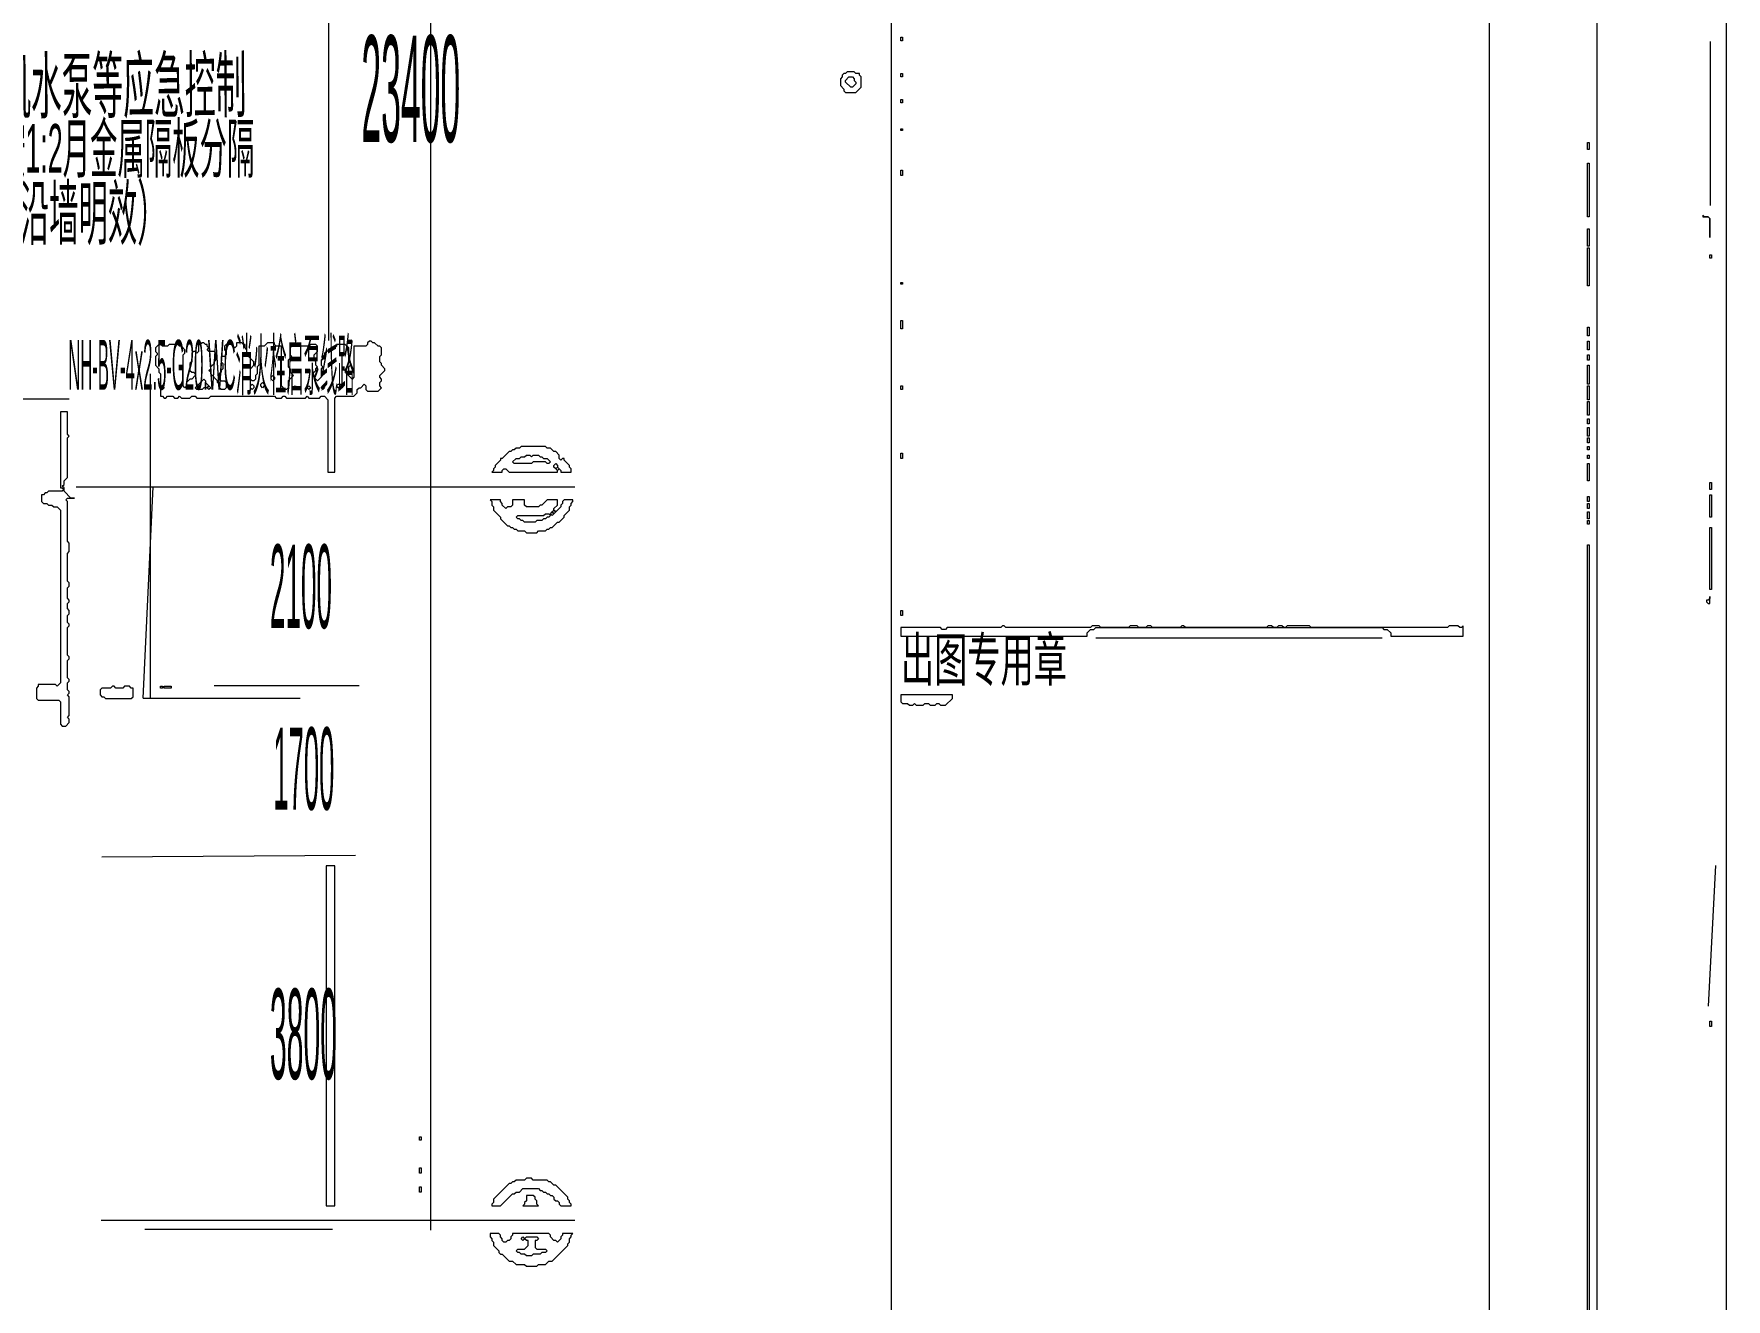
# Model space of a CAD drawing. Header units: millimetres. Extents: x 0 to 419, y 0 to 297.
# Drawn here: x 333 to 418.9, y 104.5 to 168.7 of the extents above; entities that cross this region are included whole.
import ezdxf

# ---------------------------------------------------------------- set-up
doc = ezdxf.new("R2010")
doc.units = ezdxf.units.MM
for name, color, linetype, lineweight in [('PAGE_001_OCR_TEXT', 6, 'CONTINUOUS', 0), ('PAGE_001_TRACE_CURVE', 6, 'CONTINUOUS', 0), ('PAGE_001_TRACE_STRAIGHT', 5, 'CONTINUOUS', 0), ('PAGE_001_TRACE_TEXT_SYMBOL', 6, 'CONTINUOUS', 0)]:
    doc.layers.add(name, color=color, linetype=linetype, lineweight=lineweight)
doc.styles.add('wqy-unicode', font='wqy-unicode')

msp = doc.modelspace()

# ---------------------------------------------------------------- linework, layer by layer
at = {"layer": 'PAGE_001_TRACE_CURVE', "color": 6}
for points in [[(334.359, 149.499), (334.359, 145.645), (334.446, 145.645), (334.534, 145.558), (334.446, 145.47), (333.746, 145.47), (333.658, 145.382), (333.571, 145.382), (333.483, 145.295), (333.395, 145.295), (333.395, 144.944), (333.483, 144.857), (333.658, 144.857), (333.746, 144.769), (333.921, 144.769), (334.008, 144.682), (334.184, 144.682), (334.359, 144.507), (334.359, 135.749), (334.184, 135.573), (334.096, 135.661), (333.22, 135.661), (333.22, 135.573), (333.133, 135.486), (333.133, 134.96), (333.22, 134.873), (334.271, 134.873), (334.359, 134.785), (334.359, 133.647), (334.446, 133.559), (334.621, 133.559), (334.797, 133.734), (334.797, 133.909), (334.709, 133.997), (334.797, 134.085), (334.797, 135.048), (334.709, 135.136), (334.797, 135.223), (334.797, 135.311), (334.709, 135.398), (334.709, 135.749), (334.797, 135.836), (334.797, 135.924), (334.709, 136.011), (334.709, 136.887), (334.797, 136.975), (334.797, 137.062), (334.709, 137.15), (334.709, 138.551), (334.797, 138.639), (334.797, 138.726), (334.709, 138.814), (334.709, 139.164), (334.797, 139.252), (334.797, 139.427), (334.709, 139.515), (334.709, 139.777), (334.797, 139.865), (334.797, 139.952), (334.709, 140.04), (334.709, 140.565), (334.797, 140.653), (334.797, 140.828), (334.709, 140.916)], [(334.709, 140.916), (334.709, 142.317), (334.797, 142.405), (334.797, 142.843), (334.709, 142.93), (334.709, 144.944), (334.621, 145.032), (334.709, 145.12), (335.059, 145.12), (334.884, 145.12), (334.534, 145.47), (334.534, 145.645), (334.446, 145.733), (334.534, 145.82), (334.534, 145.995), (334.709, 146.171), (334.709, 148.185), (334.797, 148.273), (334.709, 148.36), (334.709, 149.499), (334.359, 149.499)]]:
    msp.add_lwpolyline(points, dxfattribs=at)
for points in [[(411.862, 142.755), (411.95, 142.755), (411.95, 69.188), (411.862, 69.188)], [(347.845, 126.465), (347.845, 109.212), (348.283, 109.212), (348.283, 126.465)]]:
    msp.add_lwpolyline(points, close=True, dxfattribs=at)
at = {"layer": 'PAGE_001_TRACE_STRAIGHT', "color": 5}
for p, q in [((406.87, 289.931), (406.87, 8.67)), ((412.348, 290.33), (412.348, 3.701)), ((376.52, 289.418), (376.52, 8.599)), ((347.953, 252.931), (347.953, 153.115)), ((418.909, 233.224), (418.909, 70.533)), ((353.133, 226.307), (353.133, 107.987)), ((418.089, 168.296), (418.089, 159.975)), ((338.91, 151.426), (338.91, 134.966)), ((318.338, 150.16), (334.797, 150.16)), ((335.147, 145.701), (360.456, 145.701)), ((338.549, 134.966), (339.057, 145.701)), ((386.903, 138.026), (401.441, 138.026)), ((338.549, 134.966), (346.521, 134.966)), ((342.153, 135.617), (349.509, 135.617)), ((336.461, 126.918), (349.336, 127.012)), ((418.005, 119.354), (418.384, 126.485)), ((336.421, 108.493), (360.456, 108.493)), ((338.638, 108.033), (348.164, 108.033))]:
    msp.add_line(p, q, dxfattribs=at)
at = {"layer": 'PAGE_001_TRACE_TEXT_SYMBOL', "color": 6}
for points in [[(377.007, 168.503), (377.095, 168.503), (377.095, 168.328), (377.007, 168.328)], [(374.293, 166.752), (374.205, 166.664), (374.117, 166.664), (374.03, 166.577), (374.03, 166.489), (373.942, 166.402), (373.942, 166.051), (374.117, 165.876), (374.117, 165.788), (374.205, 165.701), (374.731, 165.701), (374.993, 165.964), (374.993, 166.489), (374.906, 166.577), (374.906, 166.664), (374.731, 166.664), (374.643, 166.752)], [(377.007, 166.664), (377.095, 166.664), (377.095, 166.489), (377.007, 166.489)], [(374.38, 166.489), (374.555, 166.489), (374.643, 166.402), (374.643, 166.314), (374.731, 166.226), (374.731, 166.139), (374.555, 165.964), (374.468, 165.964), (374.205, 166.226), (374.205, 166.314)], [(377.007, 165.351), (377.095, 165.351), (377.095, 165.175), (377.007, 165.175)], [(377.007, 163.862), (377.095, 163.862), (377.095, 163.774), (377.007, 163.774)], [(411.862, 163.161), (411.95, 163.161), (411.95, 162.811), (411.862, 162.811)], [(377.007, 161.76), (377.095, 161.76), (377.095, 161.497), (377.007, 161.497)], [(411.862, 162.11), (411.95, 162.11), (411.95, 159.395), (411.862, 159.395)], [(417.729, 159.483), (417.729, 159.395), (417.992, 159.395), (418.08, 159.308), (418.08, 158.344), (418.08, 159.308), (417.992, 159.395), (417.817, 159.395)], [(411.862, 158.782), (411.95, 158.782), (411.95, 157.906), (411.862, 157.906)], [(411.862, 157.819), (411.95, 157.819), (411.95, 155.892), (411.862, 155.892)], [(418.08, 157.468), (418.167, 157.468), (418.167, 157.293), (418.08, 157.293)], [(377.007, 156.067), (377.095, 156.067), (377.095, 155.98), (377.007, 155.98)], [(377.007, 154.14), (377.095, 154.14), (377.095, 153.702), (377.007, 153.702)], [(411.862, 153.79), (411.95, 153.79), (411.95, 153.352), (411.862, 153.352)], [(411.862, 153.089), (411.95, 153.089), (411.95, 152.651), (411.862, 152.651)], [(411.862, 152.389), (411.95, 152.389), (411.95, 152.126), (411.862, 152.126)], [(345.043, 151.25), (345.13, 151.338), (345.218, 151.25), (345.218, 151.163), (345.13, 151.075), (345.043, 151.163)], [(411.862, 151.863), (411.95, 151.863), (411.95, 150.9), (411.862, 150.9)], [(339.438, 150.725), (339.526, 150.812), (339.613, 150.725), (339.526, 150.637)], [(341.627, 151.163), (341.715, 151.075), (341.715, 150.987), (341.89, 150.812), (341.803, 150.725), (341.627, 150.725), (341.54, 150.637), (341.277, 150.637), (341.19, 150.725)], [(341.803, 150.725), (341.89, 150.812), (341.978, 150.725), (341.89, 150.637)], [(342.328, 151.075), (342.416, 151.163), (342.503, 151.075), (342.678, 151.075), (342.766, 150.987), (342.766, 150.725), (342.678, 150.637), (342.503, 150.637), (342.416, 150.725), (342.416, 150.9), (342.328, 150.987)], [(343.992, 150.812), (344.079, 150.9), (344.167, 150.812), (344.167, 150.725), (344.079, 150.637), (343.992, 150.725)], [(344.517, 150.9), (344.605, 150.987), (344.693, 150.9), (344.693, 150.812), (344.605, 150.725), (344.517, 150.812)], [(346.181, 150.725), (346.269, 150.812), (346.356, 150.725), (346.269, 150.637)], [(346.882, 150.725), (346.969, 150.812), (347.057, 150.725), (346.969, 150.637)], [(347.582, 150.725), (347.67, 150.812), (347.758, 150.725), (347.67, 150.637)], [(348.371, 150.812), (348.458, 150.9), (348.633, 150.9), (348.721, 150.812), (348.633, 150.725), (348.458, 150.725)], [(377.007, 150.812), (377.095, 150.812), (377.095, 150.637), (377.007, 150.637)], [(411.862, 150.812), (411.95, 150.812), (411.95, 150.112), (411.862, 150.112)], [(411.862, 150.024), (411.95, 150.024), (411.95, 149.323), (411.862, 149.323)], [(411.862, 149.148), (411.95, 149.148), (411.95, 148.886), (411.862, 148.886)], [(411.862, 148.71), (411.95, 148.71), (411.95, 148.273), (411.862, 148.273)], [(411.862, 148.185), (411.95, 148.185), (411.95, 147.922), (411.862, 147.922)], [(357.741, 147.747), (357.654, 147.659), (357.478, 147.659), (357.391, 147.572), (357.303, 147.572), (357.216, 147.484), (357.128, 147.484), (356.778, 147.134), (356.69, 147.134), (356.69, 147.046), (356.427, 146.784), (356.427, 146.696), (356.34, 146.608), (356.34, 146.521), (356.252, 146.433), (356.778, 146.433), (356.778, 146.521), (356.865, 146.608), (356.953, 146.608), (357.128, 146.433), (359.58, 146.433), (359.58, 146.521), (359.668, 146.608), (359.755, 146.521), (359.755, 146.433), (360.281, 146.433), (360.281, 146.608), (360.193, 146.696), (360.193, 146.784), (359.93, 147.046), (359.93, 147.134), (359.843, 147.134), (359.755, 147.046), (359.668, 147.134), (359.668, 147.309), (359.493, 147.484), (359.405, 147.484), (359.23, 147.659), (359.055, 147.659), (358.967, 147.747)], [(357.916, 147.222), (358.004, 147.309), (358.179, 147.309), (358.267, 147.222), (358.354, 147.309), (358.617, 147.309), (358.704, 147.222), (358.792, 147.222), (358.88, 147.134), (359.055, 147.134), (359.23, 146.959), (359.142, 146.871), (359.055, 146.871), (358.967, 146.959), (358.354, 146.959), (358.267, 146.871), (357.391, 146.871), (357.303, 146.959), (357.478, 147.134), (357.654, 147.134), (357.741, 147.222)], [(377.007, 147.397), (377.095, 147.397), (377.095, 147.134), (377.007, 147.134)], [(411.862, 147.747), (411.95, 147.747), (411.95, 147.572), (411.862, 147.572)], [(411.862, 147.309), (411.95, 147.309), (411.95, 147.134), (411.862, 147.134)], [(359.405, 146.784), (359.493, 146.871), (359.58, 146.784), (359.58, 146.696), (359.493, 146.608), (359.405, 146.696)], [(359.493, 146.608), (359.58, 146.696), (359.668, 146.608), (359.58, 146.521)], [(411.862, 146.871), (411.95, 146.871), (411.95, 145.995), (411.862, 145.995)], [(411.862, 145.207), (411.95, 145.207), (411.95, 144.944), (411.862, 144.944)], [(418.08, 145.908), (418.167, 145.908), (418.167, 145.558), (418.08, 145.558)], [(418.08, 145.295), (418.167, 145.295), (418.167, 144.156), (418.08, 144.156)], [(356.165, 145.032), (356.252, 144.944), (356.252, 144.769), (356.34, 144.682), (356.34, 144.507), (356.69, 144.156), (356.69, 144.069), (357.04, 143.718), (357.128, 143.718), (357.216, 143.631), (357.303, 143.631), (357.391, 143.543), (357.478, 143.543), (357.566, 143.456), (357.916, 143.456), (358.004, 143.368), (358.529, 143.368), (358.617, 143.456), (358.967, 143.456), (359.055, 143.543), (359.142, 143.543), (359.23, 143.631), (359.317, 143.631), (359.58, 143.894), (359.668, 143.894), (359.93, 144.156), (359.93, 144.244), (360.193, 144.507), (360.193, 144.682), (360.281, 144.769), (360.281, 144.857), (360.368, 144.944), (360.368, 145.032), (359.93, 145.032), (359.843, 144.944), (359.843, 144.857), (359.755, 144.769), (359.755, 144.682), (359.493, 144.419), (359.405, 144.507), (359.405, 144.594), (359.58, 144.769), (359.58, 145.032), (359.055, 145.032), (358.792, 144.769), (358.704, 144.769), (358.617, 144.682), (358.004, 144.682), (357.916, 144.769), (357.916, 145.032), (357.303, 145.032), (357.303, 144.769), (357.216, 144.682), (357.04, 144.682), (356.953, 144.594), (356.778, 144.769), (356.778, 144.857), (356.69, 144.944), (356.69, 145.032)], [(358.88, 144.244), (358.967, 144.331), (359.142, 144.331), (359.23, 144.244), (359.142, 144.156), (359.055, 144.156), (358.967, 144.069), (358.88, 144.069), (358.792, 143.981), (358.529, 143.981), (358.442, 143.894), (357.916, 143.894), (357.829, 143.981), (357.741, 143.981), (357.654, 144.069), (357.566, 144.069), (357.478, 144.156), (357.566, 144.244)], [(359.23, 144.331), (359.317, 144.419), (359.405, 144.331), (359.317, 144.244)], [(359.317, 144.419), (359.405, 144.507), (359.493, 144.419), (359.405, 144.331)], [(411.862, 144.857), (411.95, 144.857), (411.95, 144.594), (411.862, 144.594)], [(411.862, 144.419), (411.95, 144.419), (411.95, 144.069), (411.862, 144.069)], [(411.862, 143.981), (411.95, 143.981), (411.95, 143.806), (411.862, 143.806)], [(418.08, 143.631), (418.167, 143.631), (418.167, 140.478), (418.08, 140.478)], [(418.08, 140.128), (418.08, 140.04), (417.992, 139.952), (417.905, 139.952), (417.905, 139.865), (417.992, 139.777), (418.08, 139.777)], [(377.007, 139.427), (377.095, 139.427), (377.095, 139.164), (377.007, 139.164)], [(382.174, 138.639), (382.087, 138.551), (379.372, 138.551), (379.284, 138.464), (379.109, 138.464), (379.022, 138.551), (377.007, 138.551), (377.007, 138.113), (386.465, 138.113), (386.465, 138.288), (386.641, 138.464), (386.816, 138.464), (386.903, 138.551), (401.441, 138.551), (401.528, 138.464), (401.703, 138.464), (401.879, 138.288), (401.879, 138.113), (405.557, 138.113), (405.557, 138.639), (405.469, 138.551), (405.382, 138.551), (405.294, 138.639), (404.856, 138.639), (404.768, 138.551), (397.85, 138.551), (397.763, 138.639), (396.624, 138.639), (396.537, 138.551), (396.449, 138.551), (396.361, 138.639), (396.186, 138.639), (396.099, 138.551), (395.923, 138.551), (395.836, 138.639), (395.661, 138.639), (395.573, 138.551), (391.457, 138.551), (391.37, 138.639), (391.282, 138.639), (391.194, 138.551), (389.793, 138.551), (389.706, 138.639), (389.531, 138.639), (389.443, 138.551), (389.093, 138.551), (389.005, 138.639), (388.655, 138.639), (388.567, 138.551), (387.166, 138.551), (387.078, 138.639), (386.728, 138.639), (386.641, 138.551), (382.349, 138.551), (382.262, 138.639)], [(336.986, 135.573), (336.898, 135.486), (336.461, 135.486), (336.373, 135.398), (336.373, 135.136), (336.461, 135.048), (336.548, 135.048), (336.636, 134.96), (337.949, 134.96), (338.037, 135.048), (338.037, 135.486), (337.949, 135.486), (337.862, 135.573), (337.599, 135.573), (337.511, 135.486), (337.161, 135.486), (337.074, 135.573)], [(339.438, 135.573), (339.526, 135.573), (339.526, 135.486), (339.438, 135.486)], [(339.613, 135.573), (339.964, 135.573), (339.964, 135.486), (339.613, 135.486)], [(377.007, 135.136), (377.007, 134.785), (377.095, 134.698), (377.358, 134.698), (377.445, 134.61), (377.62, 134.61), (377.708, 134.698), (377.796, 134.61), (378.146, 134.61), (378.233, 134.698), (378.409, 134.698), (378.496, 134.61), (378.759, 134.61), (378.847, 134.698), (378.934, 134.698), (379.022, 134.61), (379.284, 134.61), (379.635, 134.96), (379.635, 135.136)], [(418.08, 118.583), (418.167, 118.583), (418.167, 118.32), (418.08, 118.32)], [(352.574, 112.715), (352.662, 112.715), (352.662, 112.54), (352.574, 112.54)], [(352.574, 111.139), (352.662, 111.139), (352.662, 110.876), (352.574, 110.876)], [(352.574, 110.175), (352.662, 110.175), (352.662, 109.913), (352.574, 109.913)], [(358.004, 110.613), (357.916, 110.526), (357.478, 110.526), (357.391, 110.438), (357.303, 110.438), (357.216, 110.35), (357.128, 110.35), (356.34, 109.562), (356.34, 109.387), (356.252, 109.3), (356.252, 109.212), (356.69, 109.212), (357.303, 109.825), (357.391, 109.825), (357.478, 109.913), (357.654, 109.913), (357.829, 110.088), (358.617, 110.088), (358.704, 110), (358.792, 110), (358.88, 109.913), (358.967, 109.913), (359.055, 109.825), (359.142, 109.825), (359.23, 109.737), (359.317, 109.737), (359.405, 109.65), (359.405, 109.562), (359.493, 109.475), (359.58, 109.475), (359.668, 109.387), (359.668, 109.3), (359.755, 109.212), (360.281, 109.212), (360.281, 109.3), (360.193, 109.387), (360.193, 109.475), (360.106, 109.562), (360.106, 109.65), (359.493, 110.263), (359.405, 110.263), (359.23, 110.438), (359.142, 110.438), (359.055, 110.526), (358.354, 110.526), (358.267, 110.613)], [(358.004, 109.737), (358.004, 109.475), (357.916, 109.387), (357.916, 109.3), (357.829, 109.212), (358.617, 109.212), (358.529, 109.3), (358.529, 109.475), (358.442, 109.562), (358.442, 109.65), (358.354, 109.737)], [(356.165, 107.811), (356.165, 107.636), (356.252, 107.548), (356.252, 107.46), (356.34, 107.373), (356.34, 107.198), (356.603, 106.935), (356.603, 106.847), (356.69, 106.76), (356.778, 106.76), (357.128, 106.409), (357.303, 106.409), (357.478, 106.234), (357.916, 106.234), (358.004, 106.147), (358.529, 106.147), (358.617, 106.234), (358.967, 106.234), (359.142, 106.409), (359.317, 106.409), (360.106, 107.198), (360.106, 107.285), (360.193, 107.373), (360.193, 107.548), (360.281, 107.636), (360.281, 107.723), (360.368, 107.811), (359.843, 107.811), (359.843, 107.723), (359.755, 107.636), (359.755, 107.548), (359.58, 107.373), (359.493, 107.46), (359.405, 107.46), (359.23, 107.636), (359.23, 107.723), (359.142, 107.811), (357.303, 107.811), (357.303, 107.723), (357.216, 107.636), (357.216, 107.548), (357.128, 107.46), (357.04, 107.46), (356.953, 107.373), (356.865, 107.373), (356.778, 107.46), (356.778, 107.548), (356.69, 107.636), (356.69, 107.723), (356.603, 107.811)], [(357.916, 107.548), (358.004, 107.636), (358.529, 107.636), (358.617, 107.548), (358.529, 107.46), (358.442, 107.46), (358.442, 107.11), (358.529, 107.022), (358.967, 107.022), (359.055, 106.935), (358.967, 106.847), (358.792, 106.847), (358.704, 106.76), (358.354, 106.76), (358.267, 106.672), (358.004, 106.672), (357.916, 106.76), (357.741, 106.76), (357.654, 106.847), (357.566, 106.847), (357.478, 106.935), (357.566, 107.022), (357.916, 107.022), (358.091, 107.198), (358.091, 107.46), (358.004, 107.46)], [(357.741, 107.548), (357.829, 107.636), (357.916, 107.548), (357.829, 107.46)]]:
    msp.add_lwpolyline(points, close=True, dxfattribs=at)
for points in [[(345.218, 153.002), (344.868, 153.002), (344.693, 152.827), (344.43, 152.827), (344.43, 151.863), (344.342, 151.776), (344.342, 151.425), (344.255, 151.338), (344.255, 151.163), (344.167, 151.075), (344.079, 151.075), (343.904, 151.25), (343.992, 151.338), (343.992, 151.688), (344.167, 151.863), (344.167, 152.038), (343.817, 152.389), (343.817, 152.651), (343.729, 152.739), (343.729, 152.914), (343.642, 152.914), (343.554, 153.002), (343.291, 153.002), (343.291, 152.827), (343.204, 152.739), (343.029, 152.914), (342.766, 152.914), (342.678, 152.827), (342.678, 152.651), (342.766, 152.564), (342.766, 152.389), (342.678, 152.301), (342.503, 152.301), (342.503, 152.038), (342.591, 151.951), (342.591, 151.688), (342.503, 151.601), (342.503, 151.513), (342.416, 151.425), (342.416, 151.163), (342.328, 151.075), (341.978, 151.425), (341.978, 151.513), (341.89, 151.601), (341.978, 151.688), (341.978, 151.776), (342.153, 151.951), (342.153, 152.038), (342.24, 152.126), (342.24, 152.476), (342.153, 152.564), (341.89, 152.564), (341.803, 152.651), (341.89, 152.739), (341.803, 152.827), (341.803, 152.914), (341.715, 152.914), (341.627, 153.002), (341.54, 153.002), (341.452, 152.914), (341.365, 152.914), (341.365, 152.564), (341.277, 152.476), (341.19, 152.564)], [(350.035, 153.089), (349.947, 153.002), (349.947, 152.914), (349.859, 152.827), (349.246, 152.827), (349.246, 151.25), (349.159, 151.163), (348.896, 151.425), (348.984, 151.513), (348.984, 151.776), (349.071, 151.863), (349.071, 152.038), (348.984, 152.126), (348.984, 152.739), (348.809, 152.914), (348.371, 152.914), (348.371, 152.827), (348.195, 152.651), (348.02, 152.651), (347.933, 152.564), (347.845, 152.651), (347.845, 152.564), (347.758, 152.476), (347.758, 152.389), (347.67, 152.301), (347.67, 152.214), (347.582, 152.126), (347.582, 151.863), (347.67, 151.776), (347.582, 151.688), (347.582, 151.25), (347.407, 151.075), (347.145, 151.338), (347.145, 151.425), (347.32, 151.601), (347.32, 151.688), (347.407, 151.776), (347.32, 151.863), (347.32, 152.038), (347.232, 152.126), (347.232, 152.389), (347.407, 152.564), (347.407, 152.827), (347.32, 152.914), (347.057, 152.914), (346.969, 152.827), (346.094, 152.827), (346.006, 152.739), (346.006, 152.389), (346.094, 152.301), (345.919, 152.126), (345.919, 151.776), (346.006, 151.688), (346.006, 151.513), (346.181, 151.338), (345.919, 151.075), (345.919, 150.725), (345.831, 150.637), (345.743, 150.637), (345.568, 150.812), (345.568, 152.827), (345.306, 152.827), (345.218, 152.914), (345.218, 153.002)], [(347.758, 150.287), (347.933, 150.112), (347.933, 146.433), (348.283, 146.433), (348.283, 150.199), (348.371, 150.287), (349.246, 150.287), (349.422, 150.462), (349.422, 150.637), (349.509, 150.725), (349.597, 150.725), (349.772, 150.9), (349.859, 150.812), (349.859, 150.637), (349.947, 150.55), (350.472, 150.55), (350.648, 150.725), (350.56, 150.812), (350.56, 150.987), (350.648, 151.075), (350.648, 151.163), (350.56, 151.25), (350.56, 151.338), (350.823, 151.601), (350.823, 151.688), (350.648, 151.863), (350.648, 151.951), (350.56, 152.038), (350.56, 152.301), (350.648, 152.389), (350.648, 152.739), (350.56, 152.827), (350.472, 152.827), (350.297, 153.002), (350.21, 153.002), (350.122, 153.089), (350.035, 153.089)], [(341.19, 152.564), (341.102, 152.564), (341.014, 152.476), (341.014, 152.038), (340.927, 151.951), (340.927, 151.601), (341.014, 151.513), (341.102, 151.513), (341.19, 151.425), (341.19, 151.338), (341.014, 151.163), (340.927, 151.163), (340.752, 150.987), (340.752, 150.812), (340.664, 150.725), (340.577, 150.812), (340.577, 152.389), (340.664, 152.476), (340.664, 152.651), (340.489, 152.827), (340.401, 152.827), (340.314, 152.914), (339.876, 152.914), (339.788, 152.827), (339.526, 152.827), (339.438, 152.914), (339.35, 152.914), (339.175, 152.739), (339.175, 152.564), (339.263, 152.476), (339.263, 152.389), (339.175, 152.301), (339.175, 151.863), (339.35, 151.688), (339.35, 151.513), (339.438, 151.425), (339.438, 150.287), (339.526, 150.287), (339.613, 150.199), (339.701, 150.199), (339.788, 150.287), (340.051, 150.287), (340.139, 150.199), (340.314, 150.199), (340.401, 150.287), (340.489, 150.199), (340.927, 150.199), (341.014, 150.287), (341.19, 150.287), (341.277, 150.199), (341.89, 150.199), (341.978, 150.287), (345.218, 150.287), (345.306, 150.199), (345.568, 150.199), (345.656, 150.287), (345.743, 150.287), (345.831, 150.199), (346.794, 150.199), (346.882, 150.287), (346.969, 150.199), (347.495, 150.199), (347.582, 150.287), (347.758, 150.287)]]:
    msp.add_lwpolyline(points, dxfattribs=at)

# ---------------------------------------------------------------- texts
at = {"layer": 'PAGE_001_OCR_TEXT', "color": 6, "style": 'wqy-unicode'}
for s, height, width, p in [('23400', 5.3967, 0.25, (349.629, 163.195)), ('400×100防火线槽，内部按1:2月金属隔板分隔', 2.45924, 0.414245, (316.115, 161.641)), ('详见系统图(竖井内沿墙明效）', 2.66418, 0.410329, (319.87, 158.267)), ('NH-BV-4x2.5-G20.WC消火栓启泵线路', 2.52755, 0.25, (334.748, 150.62)), ('2100', 4.2354, 0.25, (344.986, 138.527)), ('出图专用章', 2.186, 0.565601, (377.014, 135.838)), ('1700', 4.167, 0.25, (345.158, 129.317)), ('3800', 4.5769, 0.25, (344.985, 115.65))]:
    msp.add_text(s, height=height, dxfattribs=dict(at, width=width)).set_placement(p)
at = {"layer": 'PAGE_001_OCR_TEXT', "color": 6, "style": 'wqy-unicode', "width": 0.419459}
msp.add_text('100x100防火线槽，凤机水泵等应急控制', height=2.73249, rotation=0.31141, dxfattribs=at).set_placement((316.028, 164.588))

doc.saveas('drawing.dxf')
